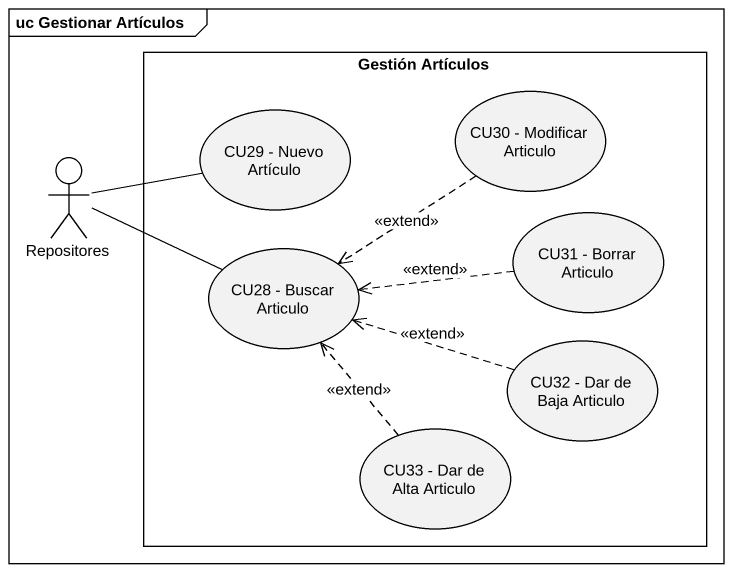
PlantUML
@startuml
mainframe uc Gestionar Artículos
rectangle "Gestión Artículos" as Gestión_Artículos {
  usecase "CU29 - Nuevo Artículo" as CU29_Nuevo_Artículo
  usecase "CU30 - Modificar Articulo" as CU30_Modificar_Articulo
  usecase "CU31 - Borrar Articulo" as CU31_Borrar_Articulo
  usecase "CU28 - Buscar Articulo" as CU28_Buscar_Articulo
  usecase "CU32 - Dar de Baja Articulo" as CU32_Dar_de_Baja_Articulo
  usecase "CU33 - Dar de Alta Articulo" as CU33_Dar_de_Alta_Articulo
}
actor Repositores
CU30_Modificar_Articulo ..> CU28_Buscar_Articulo : <<extend>>
Repositores -right- CU29_Nuevo_Artículo
Repositores -right- CU28_Buscar_Articulo
CU31_Borrar_Articulo .left.> CU28_Buscar_Articulo : <<extend>>
CU32_Dar_de_Baja_Articulo .left.> CU28_Buscar_Articulo : <<extend>>
CU33_Dar_de_Alta_Articulo .up.> CU28_Buscar_Articulo : <<extend>>
@enduml
